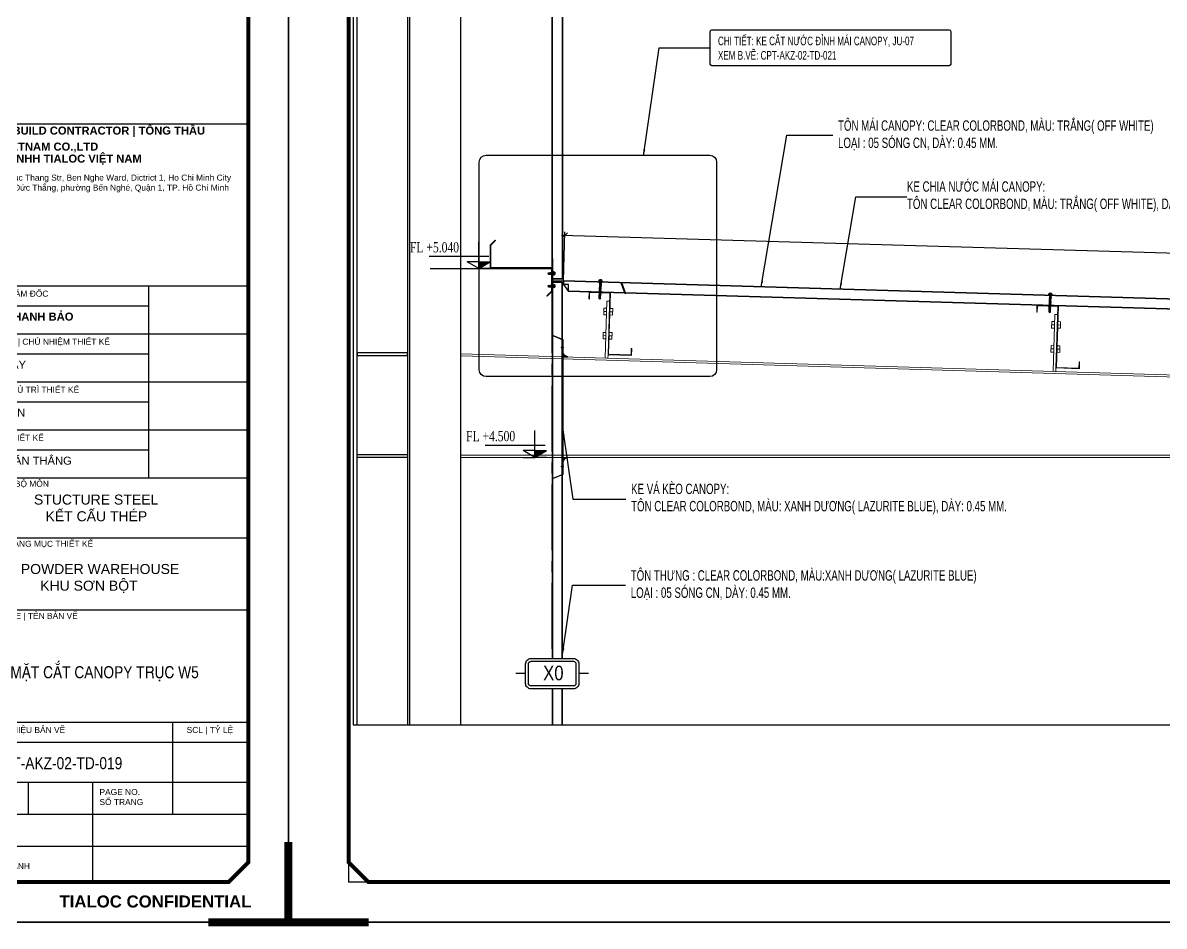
# Model space of a CAD drawing. Header units: inches. Extents: x 340055 to 349452, y -34649 to -30845.
# Drawn here: x 348234.3 to 348564.9, y -32778.7 to -32517 of the extents above; entities that cross this region are included whole.
import ezdxf
from ezdxf.enums import TextEntityAlignment as Align

# ---------------------------------------------------------------- set-up
doc = ezdxf.new("R2010")
doc.units = ezdxf.units.IN
doc.header["$MEASUREMENT"] = 0
doc.linetypes.add('CENTER2', pattern=[28.575, 19.05, -3.175, 3.175, -3.175])
doc.linetypes.add('XKITLINE00', pattern=[0])
for name, color, linetype in [('0 @ 1', 7, 'Continuous'), ('250', 250, 'Continuous'), ('3', 3, 'Continuous'), ('6', 6, 'Continuous'), ('7', 7, 'Continuous'), ('8', 8, 'Continuous'), ('flashing', 6, 'Continuous'), ('NET IN', 3, 'Continuous'), ('ROOFING', 4, 'Continuous'), ('STRUCTURE', 1, 'Continuous')]:
    doc.layers.add(name, color=color, linetype=linetype)
for name, color, linetype, lineweight in [('Bolt', 7, 'Continuous', 0), ('PART', 20, 'Continuous', 9), ('TEXT @ 1', 7, 'Continuous', 20), ('TL-TIILE BLOCK A2$0$TL-TITLE BLOCK - TEXT @ 1', 7, 'Continuous', 25), ('TL-TIILE BLOCK A2$0$TL-TITLE BLOCK 1', 7, 'Continuous', 50), ('TL-TIILE BLOCK A2$0$TL-TITLE BLOCK 2', 7, 'Continuous', 25)]:
    doc.layers.add(name, color=color, linetype=linetype, lineweight=lineweight)
doc.layers.add('Cover text', color=7, linetype='Continuous', true_color=0x52370f)
doc.styles.add('hx2', font='')
doc.styles.add('ST1', font='times.ttf', dxfattribs={"width": 0.7})
doc.styles.add('ST1H', font='vnshxh.shx', dxfattribs={"width": 0.7})
doc.styles.add('TIEU DE', font='', dxfattribs={"width": 0.8})
doc.styles.add('TL-TIILE BLOCK A2$0$MEP-TEXT T.BLOCK 1', font='arial.ttf', dxfattribs={"height": 1.5})
doc.styles.add('TL-TIILE BLOCK A2$0$MEP-TEXT T.BLOCK 2', font='arial.ttf')
doc.styles.add('TL-TIILE BLOCK A2$0$MEP-TEXT T.BLOCK 3', font='arial.ttf', dxfattribs={"height": 3})
doc.styles.add('vntimeh.shx', font='vntimeh.shx', dxfattribs={"width": 0.8, "bigfont": 'bigfont.shx'})
doc.styles.get('hx2').set_extended_font_data('.VnArial NarrowH')
doc.styles.get('TIEU DE').set_extended_font_data('.VnArial NarrowH')
doc.dimstyles.new('10', dxfattribs={"dimtxt": 4.5, "dimasz": 1.5, "dimexe": 1, "dimexo": 0, "dimgap": 1, "dimtad": 1, "dimdec": 0, "dimlfac": 10, "dimzin": 0, "dimdsep": 46, "dimtxsty": 'ST1', "dimblk": 'OBLIQUE', "dimcen": 1, "dimdle": 1, "dimclrd": 8, "dimclre": 8, "dimclrt": 3, "dimadec": 0, "dimazin": 0, "dimtfac": 1, "dimtdec": 0, "dimtix": 1, "dimtofl": 0, "dimtmove": 1, "dimatfit": 3, "dimfxl": 0, "dimtolj": 1, "dimtzin": 0, "dimlwd": -1, "dimlwe": -1, "dimarcsym": 0})
doc.dimstyles.new('3', dxfattribs={"dimtxt": 3.5, "dimasz": 1.8, "dimexe": 1, "dimexo": 0, "dimgap": 1, "dimtad": 1, "dimdec": 0, "dimlfac": 3, "dimzin": 0, "dimdsep": 46, "dimtxsty": 'ST1H', "dimblk": 'OBLIQUE', "dimcen": 1, "dimdle": 1, "dimclrd": 8, "dimclre": 8, "dimclrt": 3, "dimadec": 0, "dimazin": 0, "dimtfac": 1, "dimtdec": 0, "dimtix": 1, "dimtofl": 0, "dimtmove": 1, "dimatfit": 3, "dimfxl": 0, "dimtolj": 1, "dimtzin": 0, "dimlwd": -1, "dimlwe": -1, "dimarcsym": 0})

# ---------------------------------------------------------------- blocks, each defined once
blk = doc.blocks.new('A$C26A6701F')
at = {"layer": 'STRUCTURE', "color": 1, "linetype": 'Continuous'}
for p, q in [((0, 17.2), (1.3, 17.5)), ((0, 17.1), (0, 17.2)), ((0, 17.2), (4, 17.2)), ((4, 17.1), (0, 17.1)), ((3.9, 16.7), (0.1, 16.7)), ((0.4, 17.8), (3.6, 17.8)), ((0.4, 17.6), (1.2, 17.6)), ((0.9, 17.8), (0.9, 18.8)), ((1, 17.8), (1, 18.6)), ((1.1, 18.9), (2.9, 18.9)), ((1.2, 16.7), (1.1, 16.7)), ((1.1, 16.7), (1.4, 16.6)), ((1.1, 16.7), (1.4, 16.7)), ((1.1, 16.2), (2.9, 16.5)), ((1.4, 16.4), (1.1, 16.2)), ((1.1, 16.2), (1.4, 16.1)), ((1.1, 15.7), (2.9, 16)), ((1.4, 15.9), (1.1, 15.7)), ((1.1, 15.7), (1.4, 15.6)), ((1.4, 15.5), (1.1, 15.2)), ((1.1, 15.2), (2.9, 15.5)), ((1.1, 15.2), (1.4, 15.1)), ((1.4, 15), (1.1, 14.8)), ((1.1, 14.8), (2.9, 15)), ((1.1, 14.8), (1.4, 14.7)), ((1.1, 14.3), (2.9, 14.6)), ((1.4, 14.5), (1.1, 14.3)), ((1.1, 14.3), (1.4, 14.2)), ((1.1, 13.8), (2.9, 14.1)), ((1.4, 14), (1.1, 13.8)), ((1.1, 13.8), (1.4, 13.7)), ((1.4, 13.6), (1.1, 13.3)), ((1.1, 13.3), (2.9, 13.6)), ((1.1, 13.3), (1.4, 13.2)), ((1.1, 12.9), (2.9, 13.2)), ((1.4, 13.1), (1.1, 12.9)), ((1.1, 12.9), (1.4, 12.8)), ((1.1, 12.4), (2.9, 12.7)), ((1.4, 12.6), (1.1, 12.4)), ((1.1, 12.4), (1.4, 12.3)), ((1.1, 11.9), (2.9, 12.2)), ((1.4, 12.1), (1.1, 11.9)), ((1.1, 11.9), (1.4, 11.8)), ((1.4, 11.7), (1.1, 11.5)), ((1.1, 11.5), (2.9, 11.7)), ((1.1, 11.5), (1.4, 11.3)), ((1.1, 11), (2.9, 11.3)), ((1.4, 11.2), (1.1, 11)), ((1.2, 17.6), (2.8, 17.6)), ((1.3, 17.5), (1.3, 17.6)), ((1.3, 17.5), (2.7, 17.5)), ((1.4, 16.6), (2.4, 16.7)), ((2.7, 16.6), (1.4, 16.4)), ((1.4, 16.4), (1.4, 16.6)), ((1.4, 16.1), (2.7, 16.3)), ((2.7, 16.1), (1.4, 15.9)), ((1.4, 15.9), (1.4, 16.1)), ((1.4, 15.6), (2.7, 15.8)), ((2.7, 15.6), (1.4, 15.5)), ((1.4, 15.5), (1.4, 15.6)), ((1.4, 15.1), (2.7, 15.3)), ((2.7, 15.2), (1.4, 15)), ((1.4, 15), (1.4, 15.1)), ((1.4, 14.7), (2.7, 14.9)), ((2.7, 14.7), (1.4, 14.5)), ((1.4, 14.5), (1.4, 14.7)), ((1.4, 14.2), (2.7, 14.4)), ((2.7, 14.2), (1.4, 14)), ((1.4, 14), (1.4, 14.2)), ((1.4, 13.7), (2.7, 13.9)), ((2.7, 13.7), (1.4, 13.6)), ((1.4, 13.6), (1.4, 13.7)), ((1.4, 13.2), (2.7, 13.4)), ((2.7, 13.3), (1.4, 13.1)), ((1.4, 13.2), (1.4, 13.1)), ((1.4, 12.8), (2.7, 13)), ((2.7, 12.8), (1.4, 12.6)), ((1.4, 12.6), (1.4, 12.8)), ((1.4, 12.3), (2.7, 12.5)), ((2.7, 12.3), (1.4, 12.1)), ((1.4, 12.1), (1.4, 12.3)), ((1.4, 11.8), (2.7, 12)), ((2.7, 11.8), (1.4, 11.7)), ((1.4, 11.7), (1.4, 11.8)), ((1.4, 11.3), (2.7, 11.5)), ((2.7, 11.4), (1.4, 11.2)), ((1.4, 11.2), (1.4, 11.3)), ((1.3, 10.9), (2.7, 11.1)), ((1.9, 18.6), (2, 17.8)), ((2, 17.8), (2.1, 18.6)), ((2.7, 17.5), (2.7, 17.6)), ((2.7, 17.5), (4, 17.2)), ((2.7, 16.6), (2.7, 16.7)), ((2.7, 16.6), (2.9, 16.5)), ((2.7, 16.3), (2.9, 16.5)), ((2.7, 16.1), (2.7, 16.3)), ((2.7, 16.1), (2.9, 16)), ((2.7, 15.8), (2.9, 16)), ((2.7, 15.6), (2.7, 15.8)), ((2.7, 15.6), (2.9, 15.5)), ((2.7, 15.3), (2.9, 15.5)), ((2.7, 15.2), (2.7, 15.3)), ((2.7, 15.2), (2.9, 15)), ((2.7, 14.9), (2.9, 15)), ((2.7, 14.7), (2.7, 14.9)), ((2.7, 14.7), (2.9, 14.6)), ((2.7, 14.4), (2.9, 14.6)), ((2.7, 14.2), (2.7, 14.4)), ((2.7, 14.2), (2.9, 14.1)), ((2.7, 13.9), (2.9, 14.1)), ((2.7, 13.7), (2.7, 13.9)), ((2.7, 13.7), (2.9, 13.6)), ((2.7, 13.4), (2.9, 13.6)), ((2.7, 13.4), (2.7, 13.3)), ((2.7, 13.3), (2.9, 13.2)), ((2.7, 13), (2.9, 13.2)), ((2.7, 12.8), (2.7, 13)), ((2.7, 12.8), (2.9, 12.7)), ((2.7, 12.5), (2.9, 12.7)), ((2.7, 12.3), (2.7, 12.5)), ((2.7, 12.3), (2.9, 12.2)), ((2.7, 12), (2.9, 12.2)), ((2.7, 11.8), (2.7, 12)), ((2.7, 11.8), (2.9, 11.7)), ((2.7, 11.5), (2.9, 11.7)), ((2.7, 11.4), (2.7, 11.5)), ((2.7, 11.4), (2.9, 11.3)), ((2.7, 11.1), (2.9, 11.3)), ((2.7, 10.9), (2.7, 11.1)), ((2.8, 17.6), (3.6, 17.6)), ((3, 18.6), (3, 17.8)), ((3.1, 17.8), (3.1, 18.8)), ((4, 17.2), (4, 17.1)), ((1, 6.2), (2.8, 6.5)), ((1.3, 6.4), (1, 6.2)), ((1, 6.2), (1.3, 6.1)), ((1.3, 6), (1, 5.8)), ((1, 5.8), (2.8, 6)), ((1, 5.8), (1.3, 5.6)), ((1, 5.3), (2.8, 5.6)), ((1.3, 5.5), (1, 5.3)), ((1, 5.3), (1.3, 5.2)), ((1, 4.8), (2.8, 5.1)), ((1.3, 5), (1, 4.8)), ((1, 4.8), (1.3, 4.7)), ((1, 4.3), (2.8, 4.6)), ((1.3, 4.5), (1, 4.3)), ((1, 4.3), (1.3, 4.2)), ((1.3, 4.1), (1, 3.9)), ((1, 3.9), (2.8, 4.1)), ((1, 3.9), (1.3, 3.8)), ((1.3, 3.6), (1, 3.4)), ((1, 3.4), (2.3, 3.6)), ((1, 3.4), (1.3, 3.3)), ((1.1, 11), (1.3, 10.9)), ((1.1, 10.5), (2.9, 10.8)), ((1.4, 10.7), (1.1, 10.5)), ((1.1, 10.5), (1.3, 10.4)), ((1.1, 10), (2.9, 10.3)), ((1.3, 10.2), (1.1, 10)), ((1.1, 10), (1.3, 9.9)), ((1.3, 9.8), (1.1, 9.6)), ((1.1, 9.6), (2.9, 9.8)), ((1.1, 9.6), (1.3, 9.4)), ((1.1, 9.1), (2.8, 9.4)), ((1.3, 9.3), (1.1, 9.1)), ((1.1, 9.1), (1.3, 9)), ((1.1, 8.6), (2.8, 8.9)), ((1.3, 8.8), (1.1, 8.6)), ((1.1, 8.6), (1.3, 8.5)), ((1.1, 8.1), (2.8, 8.4)), ((1.3, 8.3), (1.1, 8.1)), ((1.1, 8.1), (1.3, 8)), ((1.3, 7.9), (1.1, 7.7)), ((1.1, 7.7), (2.8, 7.9)), ((1.1, 7.7), (1.3, 7.5)), ((1.1, 7.2), (2.8, 7.5)), ((1.3, 7.4), (1.1, 7.2)), ((1.1, 7.2), (1.3, 7.1)), ((1.1, 6.7), (2.8, 7)), ((1.3, 6.9), (1.1, 6.7)), ((1.1, 6.7), (1.3, 6.6)), ((1.3, 10.7), (1.3, 10.9)), ((1.3, 10.4), (2.7, 10.6)), ((2.7, 10.4), (1.3, 10.2)), ((1.3, 10.2), (1.3, 10.4)), ((1.3, 9.9), (2.7, 10.1)), ((2.7, 9.9), (1.3, 9.8)), ((1.3, 9.9), (1.3, 9.8)), ((1.3, 9.4), (2.7, 9.6)), ((2.6, 9.5), (1.3, 9.3)), ((1.3, 9.3), (1.3, 9.4)), ((1.3, 9), (2.7, 9.2)), ((2.6, 9), (1.3, 8.8)), ((1.3, 8.8), (1.3, 9)), ((1.3, 8.5), (2.7, 8.7)), ((2.6, 8.5), (1.3, 8.3)), ((1.3, 8.3), (1.3, 8.5)), ((1.3, 8), (2.7, 8.2)), ((2.6, 8), (1.3, 7.9)), ((1.3, 7.9), (1.3, 8)), ((1.3, 7.5), (2.7, 7.7)), ((2.6, 7.6), (1.3, 7.4)), ((1.3, 7.4), (1.3, 7.5)), ((1.3, 7.1), (2.7, 7.3)), ((2.6, 7.1), (1.3, 6.9)), ((1.3, 6.9), (1.3, 7.1)), ((1.3, 6.6), (2.7, 6.8)), ((2.6, 6.6), (1.3, 6.4)), ((1.3, 6.4), (1.3, 6.6)), ((1.3, 6.1), (2.6, 6.3)), ((2.6, 6.1), (1.3, 6)), ((1.3, 6), (1.3, 6.1)), ((1.3, 5.6), (2.6, 5.8)), ((2.6, 5.7), (1.3, 5.5)), ((1.3, 5.5), (1.3, 5.6)), ((1.3, 5.2), (2.6, 5.4)), ((2.6, 5.2), (1.3, 5)), ((1.3, 5), (1.3, 5.2)), ((1.3, 4.7), (2.6, 4.9)), ((2.6, 4.7), (1.3, 4.5)), ((1.3, 4.5), (1.3, 4.7)), ((1.3, 4.2), (2.6, 4.4)), ((2.6, 4.3), (1.3, 4.1)), ((1.3, 4.1), (1.3, 4.2)), ((1.3, 3.8), (2.6, 3.9)), ((1.3, 3.6), (1.3, 3.8)), ((2.3, 3.7), (1.3, 3.6)), ((1.3, 3.3), (2.2, 3.4)), ((1.3, 0.6), (1.3, 3.3)), ((1.3, 0.6), (1.4, 0.8)), ((1.3, 0.6), (1.9, 0)), ((2.7, 10.9), (1.4, 10.7)), ((1.7, 0.8), (2, 0)), ((2, 0), (2.6, 0.6)), ((2, 0.1), (2.3, 0.6)), ((2.4, 1), (2.6, 3.7)), ((2.6, 3.8), (2.5, 3.8)), ((2.5, 3.6), (2.8, 3.7)), ((2.5, 3.5), (2.6, 3.5)), ((2.6, 9.5), (2.7, 9.6)), ((2.6, 9.5), (2.8, 9.4)), ((2.6, 9), (2.6, 9.2)), ((2.6, 9), (2.8, 8.9)), ((2.6, 8.5), (2.6, 8.7)), ((2.6, 8.5), (2.8, 8.4)), ((2.6, 8), (2.6, 8.2)), ((2.6, 8), (2.8, 7.9)), ((2.6, 7.6), (2.6, 7.7)), ((2.6, 7.6), (2.8, 7.5)), ((2.6, 7.1), (2.6, 7.3)), ((2.6, 7.1), (2.8, 7)), ((2.6, 6.6), (2.6, 6.8)), ((2.6, 6.6), (2.8, 6.5)), ((2.6, 6.3), (2.8, 6.5)), ((2.6, 6.1), (2.6, 6.3)), ((2.6, 6.1), (2.8, 6)), ((2.6, 5.8), (2.8, 6)), ((2.6, 5.7), (2.6, 5.8)), ((2.6, 5.7), (2.8, 5.6)), ((2.6, 5.4), (2.8, 5.6)), ((2.6, 5.2), (2.6, 5.4)), ((2.6, 5.2), (2.8, 5.1)), ((2.6, 4.9), (2.8, 5.1)), ((2.6, 4.7), (2.6, 4.9)), ((2.6, 4.7), (2.8, 4.6)), ((2.6, 4.4), (2.8, 4.6)), ((2.6, 4.3), (2.6, 4.4)), ((2.8, 4.1), (2.6, 4.3)), ((2.6, 3.9), (2.8, 4.1)), ((2.6, 3.8), (2.6, 3.9)), ((2.8, 3.7), (2.6, 3.8)), ((2.6, 3.5), (2.8, 3.7)), ((2.6, 0.6), (2.6, 3.5)), ((2.7, 10.9), (2.9, 10.8)), ((2.7, 10.6), (2.9, 10.8)), ((2.7, 10.4), (2.7, 10.6)), ((2.7, 10.4), (2.9, 10.3)), ((2.7, 10.1), (2.9, 10.3)), ((2.7, 10.1), (2.7, 9.9)), ((2.7, 9.9), (2.9, 9.8)), ((2.7, 9.6), (2.9, 9.8)), ((2.7, 9.2), (2.8, 9.4)), ((2.7, 8.7), (2.8, 8.9)), ((2.7, 8.2), (2.8, 8.4)), ((2.7, 7.7), (2.8, 7.9)), ((2.7, 7.3), (2.8, 7.5)), ((2.7, 6.8), (2.8, 7))]:
    blk.add_line(p, q, dxfattribs=at)
for centre, major_axis, ratio, start_param, end_param in [((-1.1, 16.7), (-0.822, 0.822), 1, 3.915086, 4.236522), ((0.4, 17.7), (0.0956, 0.0956), 1, 0.954633, 3.757756), ((1.1, 18.8), (-0.0943, 0.0943), 1, -0.785398, 0.785398), ((1.5, 18), (0.508, 0.508), 1, 0.131933, 1.438864), ((2.5, 18), (0.508, 0.508), 1, 0.131933, 1.438864), ((2.9, 18.8), (-0.0943, 0.0943), 1, 3.926991, 5.497787), ((3.6, 17.7), (-0.1, 0.1), 1, 2.701137, 5.152845), ((5.1, 16.7), (-1.15, 0.17), 0.90746, -0.177273, 0.177273), ((1.5, 0.7), (0.111, 0.111), 1, 6.085329, 8.011019), ((1.9, 0.1), (0.0625, 0.0625), 1, 3.247504, 4.535451), ((1.8, 3.7), (0.363, 0.363), 1, 4.808661, 5.407478), ((2.4, 3.7), (0.0836, 0.0836), 1, 5.766736, 8.502032), ((1.8, 1), (0.416, 0.416), 1, 4.859665, 5.449971)]:
    blk.add_ellipse(centre, major_axis=major_axis, ratio=ratio, start_param=start_param, end_param=end_param, dxfattribs=at)
blk = doc.blocks.new('Short_Self_drilling')
at = {"layer": 'STRUCTURE', "color": 1, "linetype": 'Continuous'}
for p, q in [((6.4, 1.7), (-6.4, 1.7)), ((5.1, 3.8), (-5.1, 3.8)), ((-2.6, 2.9), (-5.1, 2.9)), ((-3.4, 3.8), (-3.4, 6.8)), ((3, 7.2), (-3, 7.2)), ((2.6, 2.9), (-2.6, 2.9)), ((-2.1, 2.8), (-2.1, 2.9)), ((6.3, 0), (0, 0)), ((2.2, 2.8), (2.2, 2.9)), ((2.2, -0.5), (2.2, 0)), ((5.1, 2.9), (2.6, 2.9)), ((3.4, 3.8), (3.4, 6.8)), ((3, -1.2), (-2.7, -0.2)), ((3, -2.7), (-2.7, -1.8)), ((3, -4.2), (-2.7, -3.3)), ((3, -5.8), (-2.7, -4.8)), ((3, -7.3), (-2.7, -6.3)), ((-1.9, -8), (-2.7, -7.9)), ((-2.1, -1.4), (-2.1, -0.9)), ((-2.1, -2.9), (-2.1, -2.4)), ((-2.1, -4.4), (-2.1, -3.9)), ((-2.1, -6), (-2.1, -5.4)), ((-2.1, -7.5), (-2.1, -7)), ((-2.1, -12.3), (-2.1, -8.5)), ((3, -8.8), (-1.1, -8.1)), ((2.1, -12.3), (2.1, -9.1)), ((2.2, -2), (2.2, -1.5)), ((2.2, -3.6), (2.2, -3)), ((2.2, -5.1), (2.2, -4.6)), ((2.2, -6.6), (2.2, -6.1)), ((2.2, -8.1), (2.2, -7.6))]:
    blk.add_line(p, q, dxfattribs=at)
blk.add_lwpolyline([(6.4, 1.3), (6.4, 1.7), (2.1, 2.8), (-2.1, 2.8), (-6.4, 1.7), (-6.4, 1.3)], close=True, dxfattribs=at)
for points in [[(-6.4, 1.3, -0.088869), (-6.3, 0), (0, 0)], [(-0.1, 3.8), (-0.3, 6.2, 0.338878), (-3.1, 6.2), (-3.3, 3.8)], [(3.3, 3.8), (3.1, 6.2, 0.338878), (0.3, 6.2), (0.1, 3.8)], [(2.1, -12.3), (0.2, -14.2, -0.333596), (-0.2, -14.2), (-2.1, -12.3)], [(-0.1, -14), (-1, -12.2, -0.148657), (-1.4, -11.2), (-2, -7.7, -0.815006), (-1.2, -7.8, 0.150833), (-0.8, -8.7)], [(2.1, -12.3), (1.7, -11.7, 0.52242), (0.9, -11.7), (-0.2, -14.2)]]:
    blk.add_lwpolyline(points, format="xyb", dxfattribs=at)
for points in [[(3, -1.2), (2.2, -1.5), (-2.1, -0.8), (-2.7, -0.2), (-2.4, 0)], [(3, -2.7), (2.2, -3), (-2.1, -2.4), (-2.7, -1.8), (-2.1, -1.4), (2.2, -2), (3, -2.7)], [(3, -4.2), (2.2, -4.6), (-2.1, -3.9), (-2.7, -3.3), (-2.1, -2.9), (2.2, -3.6), (3, -4.2)], [(3, -5.8), (2.2, -6.1), (-2.1, -5.4), (-2.7, -4.8), (-2.1, -4.4), (2.2, -5.1), (3, -5.8)], [(3, -7.3), (2.2, -7.6), (-2.1, -7), (-2.7, -6.3), (-2.1, -6), (2.2, -6.6), (3, -7.3)], [(-1.8, -8.5), (-2.1, -8.5), (-2.7, -7.9), (-2.1, -7.5), (-1.8, -7.5)], [(-1.3, -7.6), (2.2, -8.1), (3, -8.8)], [(-1.2, 0), (2.2, -0.5), (3, -1.2)], [(3, -8.8), (2.2, -9.1), (-0.8, -8.7)]]:
    blk.add_lwpolyline(points, dxfattribs=at)
for centre, radius, start, end in [((-5, 3.3), 0.455, 109.7949, 250.2674), ((-3, 6.8), 0.429, 90.0311, 180.0311), ((3, 6.8), 0.429, 0.0311, 90.0311), ((5.1, 3.3), 0.435, 279.7276, 80.3347), ((10, 0.2), 3.74, 162.2963, 182.6103)]:
    blk.add_arc(centre, radius, start, end, dxfattribs=at)
blk = doc.blocks.new('_Oblique')
at = {"color": 0, "linetype": 'ByBlock', "lineweight": -2}
blk.add_line((-0.5, -0.5), (0.5, 0.5), dxfattribs=at)
blk = doc.blocks.new('*D571')
at = {"color": 8, "linetype": 'Continuous', "transparency": 16777216}
for p, q in [((348390.91, -32591.75), (348391.32, -32577.51)), ((348390.3, -32578.48), (348815.16, -32590.97)), ((348813.77, -32604.18), (348814.19, -32589.94))]:
    blk.add_line(p, q, dxfattribs=at)
at = {"layer": 'Defpoints', "color": 0, "transparency": 16777216}
for p in [(348814.16, -32590.94), (348390.91, -32591.75), (348813.77, -32604.18)]:
    blk.add_point(p, dxfattribs=at)
at = {"color": 8, "transparency": 16777216, "xscale": 1.5, "yscale": 1.5, "zscale": 1.5}
for p, rotation in [((348391.29, -32578.51), 178.3162521248575), ((348814.16, -32590.94), 358.3162521248576)]:
    blk.add_blockref('_Oblique', p, dxfattribs=dict(at, rotation=rotation))
at = {"color": 3, "transparency": 16777216, "insert": (348602.82, -32581.44), "char_height": 4.5, "attachment_point": 5, "rotation": 358.3163, "style": 'ST1', "bg_fill": 3, "box_fill_scale": 1.25, "bg_fill_color": 256, "bg_fill_true_color": 13158600, "bg_fill_transparency": 0}
blk.add_mtext('\\A1;4230', dxfattribs=at)
blk = doc.blocks.new('*D572')
at = {"color": 8, "linetype": 'Continuous', "transparency": 16777216}
blk.add_arc((348868.3, -32628.47), 11.68, 178.3036, 270, dxfattribs=at)
at = {"layer": 'Defpoints', "color": 0, "transparency": 16777216}
for p in [(348361.15, -32613.45), (348868.3, -32642.84)]:
    blk.add_point(p, dxfattribs=at)
at = {"color": 8, "transparency": 16777216, "xscale": 1.5, "yscale": 1.5, "zscale": 1.5}
for p, rotation in [((348856.62, -32628.12), 88.30361277314171), ((348868.3, -32640.14), 359.9999999999202)]:
    blk.add_blockref('_Oblique', p, dxfattribs=dict(at, rotation=rotation))
at = {"color": 3, "transparency": 16777216, "insert": (348862.28, -32634.31), "char_height": 4.5, "attachment_point": 5, "rotation": 314.1518, "style": 'ST1', "bg_fill": 3, "box_fill_scale": 1.25, "bg_fill_color": 256, "bg_fill_true_color": 13158600, "bg_fill_transparency": 0}
blk.add_mtext('\\A1;92°', dxfattribs=at)
at = {"layer": 'Defpoints', "color": 0, "transparency": 16777216}
for p in [(348868.3, -32627.87), (348868.3, -32628.47), (348858.07, -32634.1)]:
    blk.add_point(p, dxfattribs=at)
blk = doc.blocks.new('RIVET')
at = {"color": 8}
for p, q in [((-3.9, 1.1), (-4.2, 0)), ((-4.2, 0), (-3.9, -1.1)), ((-3.9, -1.1), (-3.9, 1.1)), ((-3.5, -1.3), (-3.5, 1.3)), ((-1, -1.2), (-1, 1.3)), ((-1, 1.3), (-0.1, 1.3)), ((0, 1.3), (0, 2.4)), ((0, -1.3), (0, 1.3)), ((0.1, 2.5), (0.1, 2.5)), ((0.1, 2.5), (0.7, 1.4)), ((0.1, -2.5), (0.1, 2.5)), ((0.7, 1.1), (0.7, -1.1)), ((0.9, 0.7), (0.7, 0.7)), ((0.9, -0.7), (0.9, 0.7)), ((-0.1, -1.2), (-1, -1.2)), ((0, -2.4), (0, -1.3)), ((0.7, -1.4), (0.1, -2.5)), ((0.1, -2.5), (0.1, -2.5)), ((0.9, -0.7), (0.7, -0.7))]:
    blk.add_line(p, q, dxfattribs=at)
for centre, radius, start, end in [((-3.4, 0.7), 0.634, 101.5667, 142.2309), ((-2.5, -0.1), 1.78, 64.6352, 125.2369), ((-0.9, 3), 1.71, 240.4783, 268.3625), ((-0.1, 1.3), 0.0625, 270, 0), ((0.1, 2.4), 0.0625, 90, 180), ((0.1, 2.4), 0.0625, 26.5651, 90), ((0.1, 1.1), 0.625, 0, 26.5651), ((5.4, 0.6), 4.45, 179.0778, 187.9518), ((5.8, -0.6), 4.85, 172.415, 180.5555), ((-3.4, -0.7), 0.634, 217.7691, 258.4333), ((-2.5, 0.1), 1.78, 234.7631, 295.3648), ((-0.9, -3), 1.71, 91.6375, 119.5217), ((-0.1, -1.3), 0.0625, 0, 90), ((0.1, -2.4), 0.0625, 180, 270), ((0.1, -2.4), 0.0625, 270, 333.4349), ((0.1, -1.1), 0.625, 333.4349, 0)]:
    blk.add_arc(centre, radius, start, end, dxfattribs=at)
blk = doc.blocks.new('cos')
at = {"color": 8}
for p, q in [((0, 0), (0, 7.82)), ((-3, 3.49), (14.52, 3.49)), ((0, 1.99), (-3.39, 1.99)), ((0, 0), (-3.39, 1.99)), ((0, 1.99), (3.39, 1.99)), ((0, 0), (3.39, 1.99))]:
    blk.add_line(p, q, dxfattribs=at)
at = {"color": 4}
for p in [(-3.39, 0), (3.39, 0)]:
    blk.add_line(p, (0, 0), dxfattribs=at)
at = {"color": 8}
blk.add_solid([(0, 0), (-3.39, 1.99), (0, 1.99)], dxfattribs=at)
at = {"layer": '3', "color": 3, "style": 'vntimeh.shx', "width": 0.75}
blk.add_attdef('DSD', (1.32, 4.73), '', height=3, dxfattribs=at)
blk = doc.blocks.new('TENTRUC')
at = {"layer": '7'}
for p, q in [((0, 8.27), (0, 10.26)), ((-7.48, 5.13), (-5.48, 5.13)), ((5.48, 5.13), (7.48, 5.13)), ((0, 0), (0, 2))]:
    blk.add_line(p, q, dxfattribs=at)
blk.add_lwpolyline([(-4.36, 8.27), (4.36, 8.27, -0.414214), (5.48, 7.14), (5.48, 3.12, -0.414214), (4.36, 2), (-4.36, 2, -0.414214), (-5.48, 3.12), (-5.48, 7.14, -0.414214)], format="xyb", close=True, dxfattribs=at)
at = {"layer": '8', "ltscale": 15}
blk.add_lwpolyline([(-4.36, 7.68), (4.36, 7.68, -0.414214), (4.9, 7.14), (4.9, 3.12, -0.414214), (4.36, 2.58), (-4.36, 2.58, -0.414214), (-4.9, 3.12), (-4.9, 7.14, -0.414214)], format="xyb", close=True, dxfattribs=at)
at = {"layer": '3', "style": 'hx2'}
blk.add_attdef('TR', text='', height=2.9, dxfattribs=at).set_placement((-0.16, 3.83), align=Align.CENTER)
blk = doc.blocks.new('kt kien truc 1')
at = {"layer": 'Defpoints'}
for p in [(15, 15), (20, 10)]:
    blk.add_line(p, (15, 10), dxfattribs=at)
at = {"layer": 'Defpoints', "color": 8}
blk.add_lwpolyline([(0, 0), (594, 0), (594, 420), (0, 420)], close=True, dxfattribs=at)
at = {"layer": 'Defpoints', "color": 8, "const_width": 2}
for points in [[(0, 20), (0, 0), (20, 0)], [(594, 20), (594, 0), (574, 0)]]:
    blk.add_lwpolyline(points, dxfattribs=at)
at = {"layer": 'TL-TIILE BLOCK A2$0$TL-TITLE BLOCK 1', "const_width": 1}
blk.add_lwpolyline([(20, 10), (579, 10), (584, 15), (584, 405), (579, 410), (20, 410), (15, 405), (15, 15)], close=True, dxfattribs=at)
at = {"layer": 'TL-TIILE BLOCK A2$0$TL-TITLE BLOCK 2'}
for p, q in [((509, 199.5), (584, 199.5)), ((509, 159), (584, 159)), ((559, 159), (559, 111)), ((509, 154), (559, 154)), ((509, 147), (584, 147)), ((509, 142), (559, 142)), ((509, 135), (584, 135)), ((509, 130), (559, 130)), ((509, 123), (584, 123)), ((509, 118), (559, 118)), ((509, 111), (584, 111)), ((509, 96), (584, 96)), ((509, 78), (584, 78)), ((509, 50), (584, 50)), ((565, 50), (565, 27)), ((509, 45), (584, 45)), ((509, 35), (584, 35)), ((529, 35), (529, 27)), ((545, 35), (545, 10)), ((509, 27), (584, 27)), ((509, 19), (584, 19))]:
    blk.add_line(p, q, dxfattribs=at)
at = {"layer": '0 @ 1', "attachment_point": 1}
for s, width, insert, char_height, style in [('\\pt10;{\\fArial|b1|i0|c0|p34;NGUYỄN THANH BẢO}', 32.1571, (510.79, 152.31), 2, 'TL-TIILE BLOCK A2$0$MEP-TEXT T.BLOCK 2'), ('\\pt15;{\\fArial|b1|i0|c0|p34;TIALOC CONFIDENTIAL}', 49.3859, (536.78, 6.67), 3, 'TL-TIILE BLOCK A2$0$MEP-TEXT T.BLOCK 3')]:
    blk.add_mtext_dynamic_manual_height_columns(s, width=width, gutter_width=12.5, heights=[0], dxfattribs=dict(at, insert=insert, char_height=char_height, style=style))
at = {"layer": 'TEXT @ 1', "attachment_point": 1, "style": 'TL-TIILE BLOCK A2$0$MEP-TEXT T.BLOCK 1'}
for s, width, insert, char_height in [('{\\C1;HỒ HỮU TÂY}', 50.8254, (510.84, 140.31), 2), ('{\\C1;LÊ THỊ NHÀN}', 50.8254, (510.84, 128.31), 2), ('{\\C1;NGUYỄN VĂN THẮNG}', 50.8254, (510.84, 116.31), 2), ('\\pi10.02899;{\\C1;STUCTURE STEEL \\P\\pi12.90587;KẾT CẤU THÉP}', 50.8254, (520.39, 106.84), 2.5), ('\\pi10.78205;{\\C1;POWDER WAREHOUSE\\P     KHU SƠN BỘT}', 64.0147, (516.35, 89.49), 2.5)]:
    blk.add_mtext_dynamic_manual_height_columns(s, width=width, gutter_width=15, heights=[0], dxfattribs=dict(at, insert=insert, char_height=char_height))
at = {"layer": 'TL-TIILE BLOCK A2$0$TL-TITLE BLOCK - TEXT @ 1', "attachment_point": 1}
for s, width, insert, char_height, style in [('{\\fArial|b1|i0|c0|p34;DESIGN & BUILD CONTRACTOR | TỔNG THẦU}', 66.5482, (510.78, 198.79), 2, 'TL-TIILE BLOCK A2$0$MEP-TEXT T.BLOCK 2'), ('{\\fArial|b1|i0|c0|p34;TIALOC VIETNAM CO.,LTD}', 66.5482, (510.78, 194.79), 2, 'TL-TIILE BLOCK A2$0$MEP-TEXT T.BLOCK 2'), ('{\\fArial|b1|i0|c0|p34;CÔNG TY TNHH TIALOC VIỆT NAM}', 66.5482, (510.78, 191.79), 2, 'TL-TIILE BLOCK A2$0$MEP-TEXT T.BLOCK 2'), ('ADD:^I37 Ton Duc Thang Str, Ben Nghe Ward, Dictrict 1, Ho Chi Minh City ', 70.4569, (510.78, 186.79), 1.5, 'TL-TIILE BLOCK A2$0$MEP-TEXT T.BLOCK 1'), ('Địa chỉ: 37 Tôn Đức Thắng, phường Bến Nghé, Quận 1, TP. Hồ Chí Minh', 70.522, (510.78, 184.29), 1.5, 'TL-TIILE BLOCK A2$0$MEP-TEXT T.BLOCK 1'), ('DIRECTOR | GIÁM ĐỐC', 57.2397, (510.78, 157.79), 1.5, 'TL-TIILE BLOCK A2$0$MEP-TEXT T.BLOCK 1'), ('APPROVED BY | CHỦ NHIỆM THIẾT KẾ', 57.2397, (510.78, 145.79), 1.5, 'TL-TIILE BLOCK A2$0$MEP-TEXT T.BLOCK 1'), ('CHECK BY | CHỦ TRÌ THIẾT KẾ', 50.8254, (510.78, 133.79), 1.5, 'TL-TIILE BLOCK A2$0$MEP-TEXT T.BLOCK 1'), ('DESIGNED | THIẾT KẾ', 44.9979, (510.78, 121.79), 1.5, 'TL-TIILE BLOCK A2$0$MEP-TEXT T.BLOCK 1'), ('DEPARMENT | BỘ MÔN', 63.0963, (510.78, 110.29), 1.5, 'TL-TIILE BLOCK A2$0$MEP-TEXT T.BLOCK 1'), ('ITEM TITLE | HẠNG MỤC THIẾT KẾ', 63.0963, (510.78, 95.29), 1.5, 'TL-TIILE BLOCK A2$0$MEP-TEXT T.BLOCK 1'), ('DRAWING TITLE | TÊN BẢN VẼ', 63.0963, (510.78, 77.29), 1.5, 'TL-TIILE BLOCK A2$0$MEP-TEXT T.BLOCK 1'), ('DWG.NO | SỐ HIỆU BẢN VẼ', 37.618, (510.78, 48.79), 1.5, 'TL-TIILE BLOCK A2$0$MEP-TEXT T.BLOCK 1'), ('SCL | TỶ LỆ', 37.618, (568.56, 48.79), 1.5, 'TL-TIILE BLOCK A2$0$MEP-TEXT T.BLOCK 1'), ('PAGE NO.', 21.1246, (546.78, 33.27), 1.5, 'TL-TIILE BLOCK A2$0$MEP-TEXT T.BLOCK 1'), ('SỐ TRANG', 31.0296, (546.78, 30.77), 1.5, 'TL-TIILE BLOCK A2$0$MEP-TEXT T.BLOCK 1'), ('NGÀY PHÁT HÀNH', 31.0296, (510.78, 14.77), 1.5, 'TL-TIILE BLOCK A2$0$MEP-TEXT T.BLOCK 1')]:
    blk.add_mtext_dynamic_manual_height_columns(s, width=width, gutter_width=15, heights=[0], dxfattribs=dict(at, insert=insert, char_height=char_height, style=style))

msp = doc.modelspace()

# ---------------------------------------------------------------- hatches: boundary and pattern name
at = {"true_color": 0x2cc9bc}
msp.add_hatch(color=132, dxfattribs=at).paths.add_polyline_path([(348392.1471, -32642.8448), (348390.7474, -32642.8448), (348390.7474, -32644.0075, -0.21382463)])

# ---------------------------------------------------------------- linework, layer by layer
at = {"color": 8, "linetype": 'CENTER2'}
msp.add_line((348352.2602, -32588.1348), (348369.6974, -32588.1348), dxfattribs=at)
at = {"color": 9, "linetype": 'XKITLINE00', "lineweight": 0}
for p, q in [((348403.5044, -32597.6184), (348403.0167, -32614.0868)), ((348404.3029, -32597.6421), (348403.5044, -32597.6184)), ((348533.2552, -32601.4612), (348532.7675, -32617.9295)), ((348534.0537, -32601.4848), (348533.2552, -32601.4612)), ((348868.3158, -32627.8672), (348361.1494, -32612.8469)), ((348361.1494, -32612.8469), (348361.1494, -32642.8448)), ((348361.1494, -32613.4462), (348868.2981, -32628.4661)), ((348403.8152, -32614.1105), (348403.8447, -32613.1135)), ((348533.566, -32617.9532), (348533.5955, -32616.956)), ((348868.2981, -32642.2456), (348361.1494, -32642.2456)), ((348361.1494, -32642.8448), (348869.0969, -32642.8448))]:
    msp.add_line(p, q, dxfattribs=at)
at = {"color": 8}
msp.add_lwpolyline([(348899.3234, -32368.7455), (348329.9854, -32368.7455), (348329.9854, -32720.3253), (348899.3234, -32720.3253)], close=True, dxfattribs=at)
at = {"color": 94}
msp.add_lwpolyline([(348369.6974, -32581.3348), (348369.6974, -32588.1348), (348387.4575, -32588.1348), (348387.4575, -32594.6661), (348386.0989, -32596.0246), (348386.2333, -32596.159), (348387.6475, -32594.7448), (348387.6475, -32587.9448), (348369.8874, -32587.9448), (348369.8874, -32581.4135), (348371.246, -32580.0549), (348371.1116, -32579.9205)], close=True, dxfattribs=at)
at = {"layer": '3'}
for p, q in [((348813.7675, -32604.1794), (348390.9058, -32591.7492)), ((348813.7645, -32604.2793), (348390.9058, -32591.8492)), ((348809.7646, -32606.9629), (348392.3354, -32594.6925)), ((348810.2354, -32607.0768), (348392.41, -32594.7947))]:
    msp.add_line(p, q, dxfattribs=at)
for points in [[(348390.6474, -32368.7455), (348390.6474, -32591.2023), (348387.6475, -32591.2023), (348387.6475, -32368.7455)], [(348390.5474, -32368.7455), (348390.5474, -32591.1023), (348387.7475, -32591.1023), (348387.7475, -32368.7455)], [(348390.6474, -32701.1025), (348390.6474, -32592.0901), (348387.6475, -32592.0901), (348387.6475, -32701.1025)], [(348390.5474, -32701.1025), (348390.5474, -32592.1901), (348387.7475, -32592.1901), (348387.7475, -32701.1025)], [(348387.6475, -32709.9182), (348387.6475, -32720.3253)], [(348387.7475, -32709.9182), (348387.7475, -32720.3253)], [(348390.5474, -32720.3253), (348390.5474, -32709.9182)], [(348390.6474, -32720.3253), (348390.6474, -32709.9182)]]:
    msp.add_lwpolyline(points, dxfattribs=at)
at = {"layer": '8'}
for p, q in [((348331.1494, -32720.3253), (348331.1494, -32368.7455)), ((348345.8494, -32720.3253), (348345.8494, -32368.7455)), ((348346.4494, -32720.3253), (348346.4494, -32368.7455)), ((348361.1494, -32720.3253), (348361.1494, -32368.7455))]:
    msp.add_line(p, q, dxfattribs=at)
for points in [[(348331.1494, -32613.3709), (348345.7494, -32613.3709), (348345.7494, -32612.5709), (348331.1494, -32612.5709)], [(348331.1494, -32642.0448), (348345.7494, -32642.0448), (348345.7494, -32642.8448), (348331.1494, -32642.8448)]]:
    msp.add_lwpolyline(points, close=True, dxfattribs=at)
at = {"layer": 'Bolt', "linetype": 'XKITLINE00', "lineweight": 0}
for p, q in [((348402.6454, -32599.6409), (348402.5892, -32601.5372)), ((348403.4158, -32600.6127), (348402.6173, -32600.589)), ((348403.4439, -32599.6645), (348402.6454, -32599.6409)), ((348405.1624, -32600.6644), (348404.364, -32600.6408)), ((348405.1905, -32599.7162), (348404.392, -32599.6926)), ((348405.1343, -32601.6126), (348405.1905, -32599.7162)), ((348403.3877, -32601.5609), (348402.5892, -32601.5372)), ((348405.1343, -32601.6126), (348404.3359, -32601.589)), ((348532.3962, -32603.4836), (348532.34, -32605.38)), ((348533.1666, -32604.4554), (348532.3681, -32604.4318)), ((348533.1947, -32603.5072), (348532.3962, -32603.4836)), ((348534.9132, -32604.5071), (348534.1148, -32604.4835)), ((348534.9413, -32603.559), (348534.1428, -32603.5353)), ((348534.8851, -32605.4553), (348534.9413, -32603.559)), ((348402.4385, -32606.6274), (348402.3823, -32608.5238)), ((348403.2089, -32607.5993), (348402.4104, -32607.5756)), ((348403.2369, -32606.6511), (348402.4385, -32606.6274)), ((348404.9555, -32607.651), (348404.157, -32607.6274)), ((348404.9836, -32606.7028), (348404.1851, -32606.6792)), ((348404.9274, -32608.5992), (348404.9836, -32606.7028)), ((348533.1385, -32605.4036), (348532.34, -32605.38)), ((348534.8851, -32605.4553), (348534.0867, -32605.4317)), ((348403.1808, -32608.5475), (348402.3823, -32608.5238)), ((348404.9274, -32608.5992), (348404.129, -32608.5755)), ((348532.1893, -32610.4702), (348532.1331, -32612.3665)), ((348532.9877, -32610.4938), (348532.1893, -32610.4702)), ((348534.7344, -32610.5455), (348533.9359, -32610.5219)), ((348534.6782, -32612.4419), (348534.7344, -32610.5455)), ((348532.9316, -32612.3902), (348532.1331, -32612.3665)), ((348532.9597, -32611.442), (348532.1612, -32611.4184)), ((348534.6782, -32612.4419), (348533.8798, -32612.4183)), ((348534.7063, -32611.4937), (348533.9078, -32611.4701))]:
    msp.add_line(p, q, dxfattribs=at)
at = {"layer": 'flashing'}
msp.add_lwpolyline([(348387.7374, -32585.2298), (348387.7374, -32591.6059), (348407.7074, -32592.1483), (348408.8562, -32595.4203), (348408.7639, -32595.455), (348407.632, -32592.2412), (348387.6374, -32591.6865), (348387.6374, -32585.2298)], close=True, dxfattribs=at)
at = {"layer": 'NET IN'}
msp.add_lwpolyline([(347622.4698, -32290.9194), (348311.2497, -32290.9194), (348311.2497, -32777.5199), (347622.4698, -32777.5199)], close=True, dxfattribs=at)
at = {"layer": 'PART', "color": 94, "linetype": 'XKITLINE00', "lineweight": 0}
for p, q in [((348398.3384, -32594.9691), (348398.2793, -32596.9653)), ((348398.2793, -32596.9653), (348398.429, -32596.9697)), ((348404.5265, -32595.1524), (348398.3384, -32594.9691)), ((348398.429, -32596.9697), (348398.4837, -32595.1233)), ((348398.4837, -32595.1233), (348404.3723, -32595.2977)), ((348404.3723, -32595.2977), (348403.8447, -32613.1135)), ((348403.9989, -32612.9682), (348404.5265, -32595.1524)), ((348528.0892, -32598.8117), (348528.0301, -32600.8079)), ((348528.0301, -32600.8079), (348528.1798, -32600.8123)), ((348534.2773, -32598.995), (348528.0892, -32598.8117)), ((348528.1798, -32600.8123), (348528.2345, -32598.9658)), ((348528.2345, -32598.9658), (348534.1231, -32599.1402)), ((348534.1231, -32599.1402), (348533.5955, -32616.956)), ((348533.7497, -32616.8107), (348534.2773, -32598.995)), ((348410.5411, -32611.3139), (348410.4864, -32613.1603)), ((348410.6908, -32611.3183), (348410.5411, -32611.3139)), ((348410.6317, -32613.3145), (348410.6908, -32611.3183)), ((348403.8447, -32613.1135), (348410.6317, -32613.3145)), ((348410.4864, -32613.1603), (348403.9989, -32612.9682)), ((348533.5955, -32616.956), (348540.3825, -32617.157)), ((348540.2372, -32617.0029), (348533.7497, -32616.8107)), ((348540.2919, -32615.1564), (348540.2372, -32617.0029)), ((348540.4416, -32615.1609), (348540.2919, -32615.1564)), ((348540.3825, -32617.157), (348540.4416, -32615.1609))]:
    msp.add_line(p, q, dxfattribs=at)
at = {"layer": 'ROOFING', "color": 3}
msp.add_lwpolyline([(348390.9058, -32591.7492), (348390.9058, -32592.7314), (348392.41, -32594.7947), (348392.41, -32592.7751), (348390.9058, -32592.7314)], dxfattribs=at)

# ---------------------------------------------------------------- block references
at = {"color": 1, "extrusion": (0, 0, -1), "xscale": 0.09599999998405093, "yscale": 0.09599999998405093, "zscale": -0.09599999999999996, "rotation": 89.96887255635626}
for p in [(-348387.7511, -32589.5616), (-348387.7511, -32593.2221)]:
    msp.add_blockref('Short_Self_drilling', p, dxfattribs=at)
at = {"color": 9, "linetype": 'Continuous', "extrusion": (-1.52348e-10, -5.24717e-09, 1), "xscale": 0.3000000000984311, "yscale": 0.3000000000984311, "zscale": 0.3000000000984311, "rotation": 358.3369215981627}
for p in [(348400.8778, -32596.9765, 0.0001), (348531.2201, -32600.9056, 0.0001)]:
    msp.add_blockref('A$C26A6701F', p, dxfattribs=at)
at = {"layer": '250'}
ref = msp.add_blockref('cos', (348366.3479, -32588.1348), dxfattribs=dict(at, xscale=-0.98876953125, yscale=0.98876953125, zscale=0.98876953125))
ref.add_attrib('DSD', ' FL +5.040', (348345.6043, -32583.4591), dxfattribs={"layer": '3', "color": 3, "height": 2.96631, "style": 'vntimeh.shx', "width": 0.75})
at = {"layer": '3'}
ref = msp.add_blockref('kt kien truc 1', (347622.4699, -32777.5199), dxfattribs=dict(at, xscale=1.159562065285868, yscale=1.159562065285868, zscale=1.159562065285868))
ref.add_attrib('TENBANVE', 'MÆT C¾T CANOPY TRôC W5', dxfattribs={"layer": 'Cover text', "ltscale": 0.5, "height": 3.478686, "style": 'TIEU DE'}).set_placement((348257.9754, -32705.0871), align=Align.MIDDLE_CENTER)
ref.add_attrib('STT', 'CPT-AKZ-02-TD-019', dxfattribs={"layer": 'Cover text', "ltscale": 0.5, "height": 3.478686, "style": 'TIEU DE'}).set_placement((348244.4128, -32731.4545), align=Align.MIDDLE_CENTER)
ref = msp.add_blockref('TENTRUC', (348387.6475, -32698.2928), dxfattribs=dict(at, xscale=1.40625, yscale=1.40625, zscale=1.40625, rotation=180))
ref.add_attrib('TR', 'X0', dxfattribs={"layer": '0', "height": 4.21875, "style": 'hx2'}).set_placement((348387.9833, -32707.4364), align=Align.CENTER)
at = {"layer": 'flashing', "color": 0, "ltscale": 500, "xscale": -0.09999999997671694, "yscale": 0.1000000000130967, "zscale": 0.1000000000116415, "rotation": 180}
for p in [(348390.7474, -32611.0247), (348390.7474, -32645.4894)]:
    msp.add_blockref('RIVET', p, dxfattribs=at)

# ---------------------------------------------------------------- leaders
at = {"color": 9}
msp.add_leader([(348390.6474, -32699.96), (348393.5439, -32679.8854), (348410.4127, -32679.8854)], dimstyle='3', override={"dimgap": 1, "dimtad": 0}, dxfattribs=at)

# ---------------------------------------------------------------- next in the draw order: texts
at = {"layer": '3', "attachment_point": 4, "style": 'ST1H', "bg_fill": 2}
for s, insert, char_height in [('\\A1;CHI TIÕT: ke c¾t n\xadíc ®Ønh m¸i canopy, ju-07\\PXEM b.VÏ: CPT-AKZ-02-TD-021 ', (348435.6725, -32524.2992), 2.5), ('\\A1;ke chia n\xadíc m¸i CANOPY: \\Pt«n CLEAR COLORBOND, mµu: tr¾ng( Off white), dµy: 0.45 mm.', (348490.4235, -32567.3357), 3), ('\\A1;t«n TH¦NG : CLEAR COLORBOND, mµu:Xanh d\xad¬ng( Lazurite blue)\\PLo¹i : 05 SãNG CN, dµy: 0.45 mm.', (348410.4127, -32679.8854), 3)]:
    msp.add_mtext(s, dxfattribs=dict(at, insert=insert, char_height=char_height))

# ---------------------------------------------------------------- next in the draw order: dimensions: what is measured, and where the dimension line sits
at = {"color": 8}
dim = msp.add_aligned_dim(p1=(348390.9058, -32591.7492), p2=(348813.7675, -32604.1794), distance=13.2414, dimstyle='10', dxfattribs=at)
dim.commit()
dim.dimension.update_dxf_attribs({"geometry": '*D571', "text_midpoint": (348602.8223, -32581.4411)})
dim = msp.add_angular_dim_2l(base=(348858.0709, -32634.1046), line1=((348868.2981, -32642.8448), (348868.2981, -32627.8672)), line2=((348361.1494, -32613.4462), (348868.2981, -32628.4661)), dimstyle='10', dxfattribs=at)
dim.commit()
dim.dimension.update_dxf_attribs({"geometry": '*D572', "text_midpoint": (348862.2833, -32634.3054)})

# ---------------------------------------------------------------- next in the draw order: hatches: boundary and pattern name
at = {"true_color": 0x2cc9bc}
msp.add_hatch(color=132, dxfattribs=at).paths.add_polyline_path([(348392.1471, -32613.7234), (348390.7474, -32613.7234), (348390.7474, -32612.5607, 0.21382463)])

# ---------------------------------------------------------------- next in the draw order: linework, layer by layer
at = {"color": 8, "linetype": 'CENTER2'}
msp.add_line((348387.6475, -32698.2928), (348387.6475, -32378.3531), dxfattribs=at)
at = {"color": 240, "true_color": 0xf90627}
msp.add_lwpolyline([(348433.9285, -32518.957), (348502.6127, -32518.957, -0.41421356), (348503.1127, -32519.457), (348503.1127, -32528.8917, -0.41421356), (348502.6127, -32529.3917), (348433.9285, -32529.3917, -0.41421356), (348433.4285, -32528.8917), (348433.4285, -32519.457, -0.41421356)], format="xyb", close=True, dxfattribs=at)
at = {"color": 1, "true_color": 0xfa051e}
msp.add_lwpolyline([(348368.5067, -32555.3192), (348433.2708, -32555.3192, -0.41421356), (348435.2708, -32557.3192), (348435.2708, -32617.4432, -0.41421356), (348433.2708, -32619.4432), (348368.5067, -32619.4432, -0.41421356), (348366.5067, -32617.4432), (348366.5067, -32557.3192, -0.41421356)], format="xyb", close=True, dxfattribs=at)
at = {"color": 1, "true_color": 0xfb040c, "const_width": 0.1}
msp.add_lwpolyline([(348405.3926, -32592.1791), (348758.166, -32602.545)], dxfattribs=at)
at = {"color": 132, "true_color": 0x2cc9bc}
for points in [[(348390.7474, -32612.5607), (348390.7474, -32613.7234), (348392.1459, -32613.7649, -0.21083411)], [(348390.7474, -32644.0075), (348390.7474, -32642.8448), (348392.1471, -32642.8448, 0.21382463)]]:
    msp.add_lwpolyline(points, format="xyb", close=True, dxfattribs=at)
at = {"layer": '6', "ltscale": 10}
msp.add_lwpolyline([(348390.7474, -32615.1798), (348390.7474, -32647.8448), (348387.9474, -32648.9934), (348387.9239, -32648.91), (348390.6474, -32647.8031), (348390.6474, -32615.1798), (348390.6474, -32608.7651), (348387.9239, -32607.6582), (348387.9474, -32607.5748), (348390.7474, -32608.7234)], close=True, dxfattribs=at)

# ---------------------------------------------------------------- next in the draw order: block references
at = {"layer": '250'}
ref = msp.add_blockref('cos', (348382.6097, -32642.8448), dxfattribs=dict(at, xscale=-0.98876953125, yscale=0.98876953125, zscale=0.98876953125))
ref.add_attrib('DSD', ' FL +4.500', (348361.8661, -32638.1691), dxfattribs={"layer": '3', "color": 3, "height": 2.96631, "style": 'vntimeh.shx', "width": 0.75})

# ---------------------------------------------------------------- next in the draw order: leaders
at = {"color": 9}
for points in [[(348414.1028, -32555.445), (348418.6357, -32524.1744), (348433.4285, -32524.1744)], [(348448.1803, -32593.4328), (348455.664, -32549.549), (348470.4568, -32549.549)], [(348471.0649, -32594.1088), (348475.6307, -32567.3357), (348490.4235, -32567.3357)], [(348390.7474, -32634.8565), (348393.6439, -32654.9311), (348410.5127, -32654.9311)]]:
    msp.add_leader(points, dimstyle='3', override={"dimgap": 1, "dimtad": 0}, dxfattribs=at)

# ---------------------------------------------------------------- next in the draw order: texts
at = {"layer": '3', "char_height": 3, "attachment_point": 4, "style": 'ST1H', "bg_fill": 2}
for s, insert in [('\\A1;t«n m¸i cANOPY: CLEAR COLORBOND, mµu: tr¾ng( Off white)\\PLo¹i : 05 sãng cn, dµy: 0.45 mm.', (348470.4568, -32549.549)), ('\\A1;ke V¸ KÌO CANOPY: \\Pt«n CLEAR COLORBOND, mµu: Xanh d\xad¬ng( Lazurite blue), dµy: 0.45 mm.', (348410.5127, -32654.9311))]:
    msp.add_mtext(s, dxfattribs=dict(at, insert=insert))

# ---------------------------------------------------------------- next in the draw order: linework, layer by layer
at = {"layer": 'NET IN'}
msp.add_lwpolyline([(348311.2497, -32290.9194), (349000.0296, -32290.9194), (349000.0296, -32777.5199), (348311.2497, -32777.5199)], close=True, dxfattribs=at)

# ---------------------------------------------------------------- next in the draw order: block references
at = {"layer": '3', "xscale": 1.159562065285868, "yscale": 1.159562065285868, "zscale": 1.159562065285868}
msp.add_blockref('kt kien truc 1', (348311.2497, -32777.5199), dxfattribs=at)

doc.saveas('drawing.dxf')
